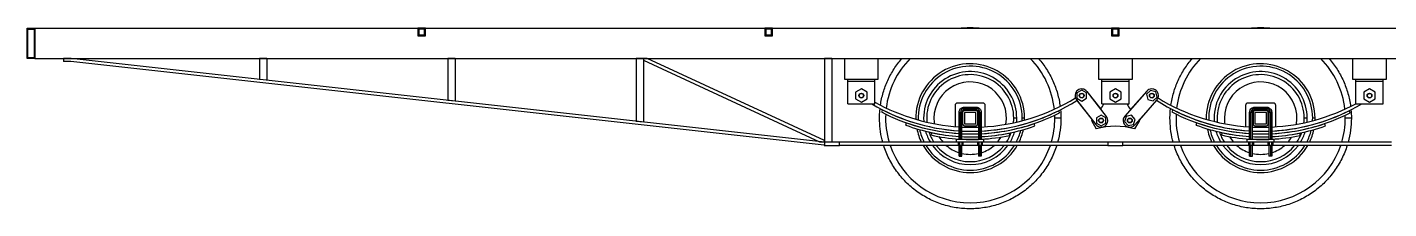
# Model space of a CAD drawing. Extents: x 2672 to 11076, y -1702 to -1101.
# Drawn here: x 2672 to 7176, y -1702 to -1101 of the extents above; entities that cross this region are included whole.
import ezdxf

# ---------------------------------------------------------------- set-up
doc = ezdxf.new("R2010")
doc.units = 0
doc.layers.add('Shape2DView001', color=7, linetype='CONTINUOUS')

msp = doc.modelspace()

# ---------------------------------------------------------------- linework, layer by layer
at = {"layer": 'Shape2DView001'}
for p, q in [((2671.87, -1104.94), (2696.87, -1104.94)), ((2671.87, -1204.94), (2671.87, -1104.94)), ((2674.37, -1202.44), (2674.37, -1107.44)), ((2674.37, -1107.44), (2694.37, -1107.44)), ((2694.37, -1107.44), (2694.37, -1202.44)), ((2696.87, -1104.94), (2696.87, -1204.94)), ((2696.87, -1104.94), (3964.34, -1104.94)), ((3989.34, -1104.94), (3964.34, -1104.94)), ((3964.34, -1104.94), (3964.34, -1129.94)), ((3967.34, -1107.94), (3967.34, -1126.94)), ((3986.34, -1107.94), (3967.34, -1107.94)), ((3986.34, -1126.94), (3986.34, -1107.94)), ((3989.34, -1104.94), (5111.87, -1104.94)), ((3989.34, -1129.94), (3989.34, -1104.94)), ((5136.87, -1104.94), (5111.87, -1104.94)), ((5111.87, -1104.94), (5111.87, -1129.94)), ((5114.87, -1107.94), (5114.87, -1126.94)), ((5133.87, -1107.94), (5114.87, -1107.94)), ((5133.87, -1126.94), (5133.87, -1107.94)), ((5136.87, -1104.94), (6259.34, -1104.94)), ((5136.87, -1129.94), (5136.87, -1104.94)), ((6284.34, -1104.94), (6259.34, -1104.94)), ((6259.34, -1104.94), (6259.34, -1129.94)), ((6262.34, -1107.94), (6262.34, -1126.94)), ((6281.34, -1107.94), (6262.34, -1107.94)), ((6281.34, -1126.94), (6281.34, -1107.94)), ((6284.34, -1104.94), (7406.87, -1104.94)), ((6284.34, -1129.94), (6284.34, -1104.94)), ((3964.34, -1129.94), (3989.34, -1129.94)), ((3967.34, -1126.94), (3986.34, -1126.94)), ((5111.87, -1129.94), (5136.87, -1129.94)), ((5114.87, -1126.94), (5133.87, -1126.94)), ((6259.34, -1129.94), (6284.34, -1129.94)), ((6262.34, -1126.94), (6281.34, -1126.94)), ((2696.87, -1204.94), (2671.87, -1204.94)), ((2694.37, -1202.44), (2674.37, -1202.44)), ((2696.87, -1204.94), (8474.94, -1204.94)), ((2816.87, -1204.94), (2791.87, -1204.94)), ((2791.87, -1204.94), (2791.87, -1214.94)), ((2816.32, -1214.94), (2791.87, -1214.94)), ((5307.74, -1492.26), (2816.32, -1214.94)), ((5308.84, -1482.32), (2816.87, -1204.94)), ((3464.88, -1204.94), (3439.88, -1204.94)), ((3439.88, -1204.94), (3439.88, -1274.28)), ((3464.88, -1204.94), (3464.88, -1277.07)), ((4087.89, -1204.94), (4062.89, -1204.94)), ((4062.89, -1204.94), (4062.89, -1343.63)), ((4087.89, -1204.94), (4087.89, -1346.41)), ((4710.89, -1204.94), (4685.89, -1204.94)), ((4685.89, -1204.94), (4685.89, -1412.97)), ((4722.78, -1204.94), (4710.89, -1204.94)), ((4710.89, -1204.94), (4710.89, -1210.45)), ((4710.89, -1204.94), (4710.89, -1415.76)), ((4710.89, -1210.45), (5293.29, -1480.59)), ((5308.9, -1476.81), (4722.78, -1204.94)), ((5308.9, -1204.94), (5308.9, -1482.32)), ((5333.9, -1204.94), (5308.9, -1204.94)), ((5333.9, -1204.94), (5333.9, -1482.32)), ((5376.42, -1204.94), (5486.15, -1204.94)), ((5376.42, -1274.94), (5376.42, -1204.94)), ((5486.15, -1204.94), (5486.15, -1274.94)), ((6216.98, -1204.94), (6326.71, -1204.94)), ((6216.98, -1274.94), (6216.98, -1204.94)), ((6326.71, -1204.94), (6326.71, -1274.94)), ((7057.54, -1204.94), (7167.27, -1204.94)), ((7057.54, -1274.94), (7057.54, -1204.94)), ((7167.27, -1204.94), (7167.27, -1274.94)), ((3464.88, -1277.07), (3439.88, -1274.28)), ((5486.15, -1274.94), (5376.42, -1274.94)), ((5386.28, -1354.94), (5386.28, -1279.94)), ((5386.28, -1279.94), (5476.28, -1279.94)), ((5431.28, -1305.71), (5412.23, -1316.71)), ((5450.34, -1316.71), (5431.28, -1305.71)), ((5476.28, -1354.94), (5476.28, -1279.94)), ((6326.71, -1274.94), (6216.98, -1274.94)), ((6226.84, -1354.94), (6226.84, -1279.94)), ((6226.84, -1279.94), (6316.84, -1279.94)), ((6271.84, -1305.71), (6252.79, -1316.71)), ((6290.9, -1316.71), (6271.84, -1305.71)), ((6316.84, -1354.94), (6316.84, -1279.94)), ((7167.27, -1274.94), (7057.54, -1274.94)), ((7067.4, -1354.94), (7067.4, -1279.94)), ((7067.4, -1279.94), (7157.4, -1279.94)), ((7112.4, -1305.71), (7093.35, -1316.71)), ((7131.45, -1316.71), (7112.4, -1305.71)), ((7157.4, -1354.94), (7157.4, -1279.94)), ((4087.89, -1346.41), (4062.89, -1343.63)), ((5412.23, -1316.71), (5412.23, -1338.71)), ((5412.23, -1338.71), (5431.28, -1349.71)), ((5431.28, -1349.71), (5450.34, -1338.71)), ((5450.34, -1338.71), (5450.34, -1316.71)), ((6142.82, -1341.24), (6207, -1423.51)), ((6144.51, -1343.4), (6194.64, -1407.67)), ((6160.17, -1309.71), (6144.58, -1318.71)), ((6144.58, -1318.71), (6144.58, -1336.71)), ((6144.58, -1336.71), (6160.17, -1345.71)), ((6175.75, -1318.71), (6160.17, -1309.71)), ((6160.17, -1345.71), (6175.75, -1336.71)), ((6175.75, -1336.71), (6175.75, -1318.71)), ((6177.51, -1314.18), (6241.69, -1396.45)), ((6177.51, -1314.18), (6223.13, -1372.66)), ((6252.79, -1316.71), (6252.79, -1338.71)), ((6252.79, -1338.71), (6271.84, -1349.71)), ((6271.84, -1349.71), (6290.9, -1338.71)), ((6290.9, -1338.71), (6290.9, -1316.71)), ((6375.69, -1313.13), (6302.87, -1395.4)), ((6375.69, -1313.13), (6321.61, -1374.23)), ((6408.64, -1342.29), (6335.82, -1424.56)), ((6407.71, -1343.33), (6349.95, -1408.59)), ((6387.61, -1310.29), (6374.8, -1322.95)), ((6374.8, -1322.95), (6379.36, -1340.36)), ((6379.36, -1340.36), (6396.72, -1345.12)), ((6404.96, -1315.05), (6387.61, -1310.29)), ((6396.72, -1345.12), (6409.52, -1332.47)), ((6409.52, -1332.47), (6404.96, -1315.05)), ((7093.35, -1316.71), (7093.35, -1338.71)), ((7093.35, -1338.71), (7112.4, -1349.71)), ((7112.4, -1349.71), (7131.45, -1338.71)), ((7131.45, -1338.71), (7131.45, -1316.71)), ((5386.28, -1354.94), (5476.28, -1354.94)), ((5500.92, -1374.47), (5497.42, -1381.66)), ((5741.4, -1360.27), (5741.4, -1430.2)), ((5833.4, -1352.27), (5749.4, -1352.27)), ((5754.9, -1473.32), (5754.9, -1382.43)), ((5759.4, -1473.32), (5759.4, -1382.43)), ((5763.9, -1473.32), (5763.9, -1382.43)), ((5766.4, -1383.08), (5766.4, -1421.78)), ((5771.4, -1365.93), (5811.4, -1365.93)), ((5771.4, -1370.43), (5811.4, -1370.43)), ((5771.4, -1374.93), (5811.4, -1374.93)), ((5810.75, -1377.43), (5772.05, -1377.43)), ((5772.4, -1383.43), (5772.4, -1421.43)), ((5810.4, -1383.43), (5772.4, -1383.43)), ((5810.4, -1421.43), (5810.4, -1383.43)), ((5816.4, -1421.78), (5816.4, -1383.08)), ((5818.9, -1382.43), (5818.9, -1473.32)), ((5823.4, -1382.43), (5823.4, -1473.32)), ((5827.9, -1382.43), (5827.9, -1473.32)), ((5841.4, -1430.86), (5841.4, -1360.27)), ((6083.59, -1377.97), (6087.09, -1385.17)), ((6224.34, -1391.98), (6208.75, -1400.98)), ((6239.93, -1400.98), (6224.34, -1391.98)), ((6226.84, -1354.94), (6316.84, -1354.94)), ((6325, -1392.89), (6307.38, -1396.53)), ((6336.97, -1406.34), (6325, -1392.89)), ((6461.8, -1374.47), (6458.3, -1381.66)), ((6702.28, -1360.27), (6702.28, -1430.2)), ((6794.28, -1352.27), (6710.28, -1352.27)), ((6715.78, -1473.32), (6715.78, -1382.43)), ((6720.28, -1473.32), (6720.28, -1382.43)), ((6724.78, -1473.32), (6724.78, -1382.43)), ((6727.28, -1383.08), (6727.28, -1421.78)), ((6732.28, -1365.93), (6772.28, -1365.93)), ((6732.28, -1370.43), (6772.28, -1370.43)), ((6732.28, -1374.93), (6772.28, -1374.93)), ((6771.63, -1377.43), (6732.93, -1377.43)), ((6733.28, -1383.43), (6733.28, -1421.43)), ((6771.28, -1383.43), (6733.28, -1383.43)), ((6771.28, -1421.43), (6771.28, -1383.43)), ((6777.28, -1421.78), (6777.28, -1383.08)), ((6779.78, -1382.43), (6779.78, -1473.32)), ((6784.28, -1382.43), (6784.28, -1473.32)), ((6788.78, -1382.43), (6788.78, -1473.32)), ((6802.28, -1430.86), (6802.28, -1360.27)), ((7044.47, -1377.97), (7047.97, -1385.17)), ((7067.4, -1354.94), (7157.4, -1354.94)), ((4710.89, -1415.76), (4685.89, -1412.97)), ((5578.24, -1425.38), (5580.74, -1417.78)), ((5772.05, -1427.43), (5810.75, -1427.43)), ((5772.4, -1421.43), (5810.4, -1421.43)), ((5945.4, -1402.27), (5935.4, -1402.27)), ((5971.4, -1402.27), (5963.42, -1402.27)), ((6005.43, -1428.03), (6002.93, -1420.43)), ((6192.34, -1409.98), (6208.34, -1437.69)), ((6208.75, -1400.98), (6208.75, -1418.98)), ((6208.75, -1418.98), (6224.34, -1427.98)), ((6224.34, -1427.98), (6239.93, -1418.98)), ((6239.93, -1418.98), (6239.93, -1400.98)), ((6307.38, -1396.53), (6301.71, -1413.62)), ((6301.71, -1413.62), (6313.68, -1427.07)), ((6313.68, -1427.07), (6331.31, -1423.43)), ((6331.31, -1423.43), (6336.97, -1406.34)), ((6351.34, -1409.98), (6335.34, -1437.69)), ((6539.12, -1425.38), (6541.62, -1417.78)), ((6732.93, -1427.43), (6771.63, -1427.43)), ((6733.28, -1421.43), (6771.28, -1421.43)), ((6906.28, -1402.27), (6896.28, -1402.27)), ((6932.28, -1402.27), (6924.3, -1402.27)), ((6966.31, -1428.03), (6963.81, -1420.43)), ((5293.29, -1480.59), (5308.9, -1482.32)), ((5308.9, -1482.32), (5308.84, -1482.32)), ((5308.9, -1482.32), (5308.9, -1476.81)), ((5358.9, -1482.32), (5308.9, -1482.32)), ((5308.9, -1482.32), (5308.9, -1492.32)), ((5358.9, -1492.32), (5358.9, -1482.32)), ((5746.4, -1482.32), (5358.9, -1482.32)), ((5663, -1450.08), (5661.5, -1457.94)), ((5746.4, -1482.32), (5746.4, -1473.32)), ((5836.4, -1473.32), (5746.4, -1473.32)), ((5836.4, -1482.32), (5746.4, -1482.32)), ((5751.57, -1482.32), (5751.57, -1492.32)), ((5755.49, -1482.32), (5755.49, -1492.32)), ((5763.32, -1482.32), (5763.32, -1492.32)), ((5767.23, -1482.32), (5767.23, -1492.32)), ((5815.57, -1482.32), (5815.57, -1492.32)), ((5819.49, -1482.32), (5819.49, -1492.32)), ((5827.32, -1482.32), (5827.32, -1492.32)), ((5831.23, -1482.32), (5831.23, -1492.32)), ((5836.4, -1482.32), (5836.4, -1473.32)), ((6246.84, -1482.32), (5836.4, -1482.32)), ((5920.12, -1451.73), (5921.62, -1459.59)), ((6296.84, -1482.32), (6246.84, -1482.32)), ((6246.84, -1482.32), (6246.84, -1492.32)), ((6296.84, -1492.32), (6296.84, -1482.32)), ((6707.28, -1482.32), (6296.84, -1482.32)), ((6623.88, -1450.08), (6622.38, -1457.94)), ((6707.28, -1482.32), (6707.28, -1473.32)), ((6797.28, -1473.32), (6707.28, -1473.32)), ((6797.28, -1482.32), (6707.28, -1482.32)), ((6712.45, -1482.32), (6712.45, -1492.32)), ((6716.37, -1482.32), (6716.37, -1492.32)), ((6724.2, -1482.32), (6724.2, -1492.32)), ((6728.11, -1482.32), (6728.11, -1492.32)), ((6776.45, -1482.32), (6776.45, -1492.32)), ((6780.37, -1482.32), (6780.37, -1492.32)), ((6788.2, -1482.32), (6788.2, -1492.32)), ((6792.11, -1482.32), (6792.11, -1492.32)), ((6797.28, -1482.32), (6797.28, -1473.32)), ((7184.84, -1482.32), (6797.28, -1482.32)), ((6881, -1451.73), (6882.5, -1459.59)), ((5308.9, -1492.32), (5308.84, -1492.32)), ((5308.9, -1492.32), (5358.9, -1492.32)), ((5751.57, -1492.32), (5358.9, -1492.32)), ((5755.49, -1492.32), (5751.57, -1492.32)), ((5754.9, -1527.65), (5754.9, -1492.32)), ((5763.32, -1492.32), (5755.49, -1492.32)), ((5759.4, -1527.65), (5759.4, -1492.32)), ((5767.23, -1492.32), (5763.32, -1492.32)), ((5763.9, -1527.65), (5763.9, -1492.32)), ((5815.57, -1492.32), (5767.23, -1492.32)), ((5819.49, -1492.32), (5815.57, -1492.32)), ((5818.9, -1492.32), (5818.9, -1527.65)), ((5827.32, -1492.32), (5819.49, -1492.32)), ((5823.4, -1492.32), (5823.4, -1527.65)), ((5831.23, -1492.32), (5827.32, -1492.32)), ((5827.9, -1492.32), (5827.9, -1527.65)), ((6246.84, -1492.32), (5831.23, -1492.32)), ((6246.84, -1492.32), (6296.84, -1492.32)), ((6712.45, -1492.32), (6296.84, -1492.32)), ((6716.37, -1492.32), (6712.45, -1492.32)), ((6715.78, -1527.65), (6715.78, -1492.32)), ((6724.2, -1492.32), (6716.37, -1492.32)), ((6720.28, -1527.65), (6720.28, -1492.32)), ((6728.11, -1492.32), (6724.2, -1492.32)), ((6724.78, -1527.65), (6724.78, -1492.32)), ((6776.45, -1492.32), (6728.11, -1492.32)), ((6780.37, -1492.32), (6776.45, -1492.32)), ((6779.78, -1492.32), (6779.78, -1527.65)), ((6788.2, -1492.32), (6780.37, -1492.32)), ((6784.28, -1492.32), (6784.28, -1527.65)), ((6792.11, -1492.32), (6788.2, -1492.32)), ((6788.78, -1492.32), (6788.78, -1527.65)), ((7184.84, -1492.32), (6792.11, -1492.32))]:
    msp.add_line(p, q, dxfattribs=at)
for centre, radius in [((5431.28, -1327.71), 8), ((5431.28, -1327.71), 7), ((6160.17, -1327.71), 8), ((6160.17, -1327.71), 7), ((6271.84, -1327.71), 8), ((6271.84, -1327.71), 7), ((6392.16, -1327.71), 8), ((6392.16, -1327.71), 7), ((7112.4, -1327.71), 8), ((7112.4, -1327.71), 7), ((6224.34, -1409.98), 8), ((6224.34, -1409.98), 7), ((6319.34, -1409.98), 8), ((6319.34, -1409.98), 7)]:
    msp.add_circle(centre, radius, dxfattribs=at)
for centre, radius, start, end in [((5791.4, -1402.27), 280, 135.191, 173.15), ((5791.4, -1402.27), 280, 6.06154, 44.8091), ((6752.28, -1402.27), 280, 135.191, 173.15), ((6752.28, -1402.27), 280, 6.06154, 44.8091), ((5791.4, -1402.27), 180, 0, -178.766), ((5791.4, -1402.27), 180, 0, -178.766), ((5791.4, -1402.27), 172.02, 0, -177.946), ((5791.4, -1402.27), 154, 0, -175.917), ((5791.4, -1402.27), 144, 0, -174.658), ((6752.28, -1402.27), 180, 0, -178.766), ((6752.28, -1402.27), 180, 0, -178.766), ((6752.28, -1402.27), 172.02, 0, -177.946), ((6752.28, -1402.27), 154, 0, -175.917), ((6752.28, -1402.27), 144, 0, -174.658), ((5791.4, -1402.27), 120, -9.71317, 180), ((6160.17, -1327.71), 22, 37.956, -142.044), ((6392.16, -1327.71), 22, -41.5126, 138.487), ((6752.28, -1402.27), 120, -9.71317, 180), ((5795.72, -773.76), 658.68, -119.01, -93.5532), ((5795.72, -773.76), 658.68, -87.1999, -58.528), ((5795.72, -799.76), 645.91, -87.1444, -57.317), ((6756.6, -799.76), 645.91, -122.694, -93.6236), ((6756.6, -773.76), 658.68, -121.472, -93.5532), ((5795.72, -799.76), 645.91, -120.736, -93.6236), ((5795.68, -807.76), 646.77, -117.461, -93.6146), ((5795.72, -799.76), 645.91, -117.156, -93.6236), ((5791.4, -1402.27), 280, 177.257, -163.387), ((5749.4, -1360.27), 8, 90, 180), ((5771.4, -1382.43), 12, 90, 180), ((5772.05, -1383.08), 5.65, 90, 180), ((5810.75, -1383.08), 5.65, 0, 90), ((5811.4, -1382.43), 12, 0, 90), ((5795.72, -799.76), 645.91, -87.1444, -63.5337), ((5795.68, -807.76), 646.77, -87.1442, -63.2206), ((5833.4, -1360.27), 8, 0, 90), ((5791.4, -1402.27), 280, 0, 1.91847), ((6022.92, -1238.84), 240.81, -33.7583, -28.823), ((6319.34, -1409.98), 22, 138.487, -41.5126), ((6520.76, -1238.84), 240.81, -151.177, -145.792), ((6756.56, -807.76), 646.77, -117.461, -93.6146), ((6756.6, -799.76), 645.91, -117.156, -93.6236), ((6752.28, -1402.27), 280, 177.257, -163.387), ((6710.28, -1360.27), 8, 90, 180), ((6732.28, -1382.43), 12, 90, 180), ((6732.93, -1383.08), 5.65, 90, 180), ((6771.63, -1383.08), 5.65, 0, 90), ((6772.28, -1382.43), 12, 0, 90), ((6756.6, -773.76), 658.68, -87.1999, -61.8459), ((6756.6, -799.76), 645.91, -87.1444, -59.2641), ((6756.6, -799.76), 645.91, -87.1444, -63.5337), ((6756.56, -807.76), 646.77, -87.1442, -63.2206), ((6794.28, -1360.27), 8, 0, 90), ((6752.28, -1402.27), 280, 0, 1.91847), ((5795.49, -837.76), 626.49, -110.29, -93.715), ((5795.68, -807.76), 646.77, -109.41, -93.6146), ((5791.4, -1402.27), 180, -168.659, -153.593), ((5791.4, -1402.27), 180, -168.659, -153.593), ((5791.4, -1402.27), 172.02, -167.256, -152.266), ((5791.4, -1402.27), 120, 180, -171.075), ((5795.72, -773.76), 658.68, -92.7691, -87.9835), ((5772.05, -1421.78), 5.65, 180, -90), ((5810.75, -1421.78), 5.65, -90, 0), ((5795.68, -807.76), 646.77, -87.1442, -71.3102), ((5795.49, -837.76), 626.49, -87.0348, -70.4212), ((5791.4, -1402.27), 144, -6.12984, 0), ((5791.4, -1402.27), 154, -4.87099, 0), ((5791.4, -1402.27), 180, -26.4066, -12.1713), ((5791.4, -1402.27), 180, -26.4066, -12.1713), ((5791.4, -1402.27), 172.02, -2.84184, 0), ((5791.4, -1402.27), 180, -2.02166, 0), ((5791.4, -1402.27), 180, -2.02166, 0), ((5791.4, -1402.27), 280, -16.6129, 0), ((6022.92, -1238.84), 240.81, -45.2893, -44.5143), ((6224.34, -1409.98), 22, -142.044, 37.956), ((6271.84, -1669.98), 240.81, 74.7107, 105.289), ((6520.76, -1238.84), 240.81, -135.178, -134.711), ((6756.37, -837.76), 626.49, -110.29, -93.715), ((6756.56, -807.76), 646.77, -109.41, -93.6146), ((6752.28, -1402.27), 180, -168.659, -153.593), ((6752.28, -1402.27), 180, -168.659, -153.593), ((6752.28, -1402.27), 172.02, -167.256, -152.266), ((6752.28, -1402.27), 120, -180, -171.075), ((6756.6, -773.76), 658.68, -92.7691, -87.9835), ((6732.93, -1421.78), 5.65, 180, -90), ((6771.63, -1421.78), 5.65, -90, 0), ((6756.56, -807.76), 646.77, -87.1442, -71.3102), ((6756.37, -837.76), 626.49, -87.0348, -70.4212), ((6752.28, -1402.27), 144, -6.12984, 0), ((6752.28, -1402.27), 154, -4.87099, 0), ((6752.28, -1402.27), 180, -26.4066, -12.1713), ((6752.28, -1402.27), 180, -26.4066, -12.1713), ((6752.28, -1402.27), 172.02, -2.84184, 0), ((6752.28, -1402.27), 180, -2.02166, 0), ((6752.28, -1402.27), 180, -2.02166, 0), ((6752.28, -1402.27), 280, -16.6129, 0), ((5791.4, -1402.27), 154, -163.672, -148.679), ((5791.4, -1402.27), 144, -161.364, -146.226), ((5795.31, -867.76), 605.16, -102.774, -93.8285), ((5795.49, -837.76), 626.49, -102.209, -93.715), ((5791.4, -1402.27), 120, -149.403, -138.156), ((5795.72, -799.76), 645.91, -92.824, -87.9435), ((5795.72, -799.76), 645.91, -92.824, -87.9435), ((5795.68, -807.76), 646.77, -92.8161, -87.9422), ((5795.68, -807.76), 646.77, -92.8161, -87.9422), ((5795.49, -837.76), 626.49, -92.8905, -87.8587), ((5795.49, -837.76), 626.49, -92.8905, -87.8587), ((5795.31, -867.76), 605.16, -92.9749, -87.7656), ((5795.49, -837.76), 626.49, -87.0348, -78.5261), ((5795.31, -867.76), 605.16, -86.9126, -77.9527), ((5791.4, -1402.27), 120, -41.8443, -31.4348), ((5791.4, -1402.27), 144, -33.7744, -19.4671), ((5791.4, -1402.27), 154, -31.3205, -17.1588), ((5791.4, -1402.27), 172.02, -27.7339, -13.5743), ((6752.28, -1402.27), 154, -163.672, -148.679), ((6752.28, -1402.27), 144, -161.364, -146.226), ((6756.19, -867.76), 605.16, -102.774, -93.8285), ((6756.37, -837.76), 626.49, -102.209, -93.715), ((6752.28, -1402.27), 120, -149.403, -138.156), ((6756.6, -799.76), 645.91, -92.824, -87.9435), ((6756.6, -799.76), 645.91, -92.824, -87.9435), ((6756.56, -807.76), 646.77, -92.8161, -87.9422), ((6756.56, -807.76), 646.77, -92.8161, -87.9422), ((6756.37, -837.76), 626.49, -92.8905, -87.8587), ((6756.37, -837.76), 626.49, -92.8905, -87.8587), ((6756.19, -867.76), 605.16, -92.9749, -87.7656), ((6756.37, -837.76), 626.49, -87.0348, -78.5261), ((6756.19, -867.76), 605.16, -86.9126, -77.9527), ((6752.28, -1402.27), 120, -41.8443, -31.4348), ((6752.28, -1402.27), 144, -33.7744, -19.4671), ((6752.28, -1402.27), 154, -31.3205, -17.1588), ((6752.28, -1402.27), 172.02, -27.7339, -13.5743), ((5308.84, -1482.32), 10, -96.3515, -90), ((5791.4, -1402.27), 280, -161.239, -18.7608), ((5791.4, -1402.27), 180, -149.981, -30.0195), ((5791.4, -1402.27), 180, -149.981, -30.0195), ((5791.4, -1402.27), 172.02, -148.433, -31.5672), ((5791.4, -1402.27), 154, -144.214, -35.786), ((5791.4, -1402.27), 144, -141.291, -38.7092), ((5791.4, -1402.27), 120, -131.371, -107.708), ((5791.4, -1402.27), 120, -103.248, -76.752), ((5791.4, -1402.27), 120, -72.292, -48.6287), ((6752.28, -1402.27), 280, -161.239, -18.7608), ((6752.28, -1402.27), 180, -149.981, -30.0195), ((6752.28, -1402.27), 180, -149.981, -30.0195), ((6752.28, -1402.27), 172.02, -148.433, -31.5672), ((6752.28, -1402.27), 154, -144.214, -35.786), ((6752.28, -1402.27), 144, -141.291, -38.7092), ((6752.28, -1402.27), 120, -131.371, -107.708), ((6752.28, -1402.27), 120, -103.248, -76.752), ((6752.28, -1402.27), 120, -72.292, -48.6287)]:
    msp.add_arc(centre, radius, start, end, dxfattribs=at)
for points, degree in [([(5751.42, -1104.94), (5777.92, -1101.37), (5804.88, -1101.37), (5831.39, -1104.94)], 3), ([(6712.3, -1104.94), (6738.8, -1101.37), (6765.76, -1101.37), (6792.27, -1104.94)], 3), ([(5771.4, -1370.43), (5771.4, -1369.93), (5771.4, -1369.43), (5771.4, -1368.95), (5771.4, -1368.48), (5771.4, -1368.04), (5771.4, -1367.63), (5771.4, -1367.25), (5771.4, -1366.91), (5771.4, -1366.62), (5771.4, -1366.38), (5771.4, -1366.18), (5771.4, -1366.04), (5771.4, -1365.96), (5771.4, -1365.93)], 1), ([(5823.4, -1382.43), (5823.91, -1382.43), (5824.4, -1382.43), (5824.89, -1382.43), (5825.36, -1382.43), (5825.8, -1382.43), (5826.21, -1382.43), (5826.58, -1382.43), (5826.92, -1382.43), (5827.21, -1382.43), (5827.46, -1382.43), (5827.65, -1382.43), (5827.79, -1382.43), (5827.87, -1382.43), (5827.9, -1382.43)], 1), ([(6090.15, -1374.66), (6091.01, -1383.92), (6091.42, -1393.14), (6091.41, -1402.27)], 3), ([(6732.28, -1370.43), (6732.28, -1369.93), (6732.28, -1369.43), (6732.28, -1368.95), (6732.28, -1368.48), (6732.28, -1368.04), (6732.28, -1367.63), (6732.28, -1367.25), (6732.28, -1366.91), (6732.28, -1366.62), (6732.28, -1366.38), (6732.28, -1366.18), (6732.28, -1366.04), (6732.28, -1365.96), (6732.28, -1365.93)], 1), ([(6784.28, -1382.43), (6784.79, -1382.43), (6785.28, -1382.43), (6785.77, -1382.43), (6786.23, -1382.43), (6786.68, -1382.43), (6787.09, -1382.43), (6787.46, -1382.43), (6787.8, -1382.43), (6788.09, -1382.43), (6788.34, -1382.43), (6788.53, -1382.43), (6788.67, -1382.43), (6788.75, -1382.43), (6788.78, -1382.43)], 1), ([(7051.03, -1374.66), (7051.89, -1383.92), (7052.3, -1393.14), (7052.29, -1402.27)], 3)]:
    msp.add_open_spline(points, degree=degree, dxfattribs=at)
for points, degree, knots in [([(5494.45, -1359.51), (5496.48, -1345.43), (5499.54, -1331.39), (5503.59, -1317.61), (5507.65, -1303.83), (5512.71, -1290.3), (5518.71, -1277.2), (5524.72, -1264.1), (5531.67, -1251.44), (5539.48, -1239.35), (5547.3, -1227.26), (5555.98, -1215.75), (5565.42, -1204.94)], 3, [0.527891, 0.527891, 0.527891, 0.527891, 0.550353, 0.550353, 0.550353, 0.572815, 0.572815, 0.572815, 0.595277, 0.595277, 0.595277, 0.617739, 0.617739, 0.617739, 0.617739]), ([(6017.39, -1204.94), (6027.07, -1216.03), (6035.95, -1227.85), (6043.92, -1240.28), (6051.88, -1252.7), (6058.94, -1265.72), (6064.99, -1279.19), (6071.05, -1292.65), (6076.11, -1306.55), (6080.1, -1320.69), (6084.1, -1334.83), (6087.05, -1349.21), (6088.92, -1363.59)], 3, [0.887176, 0.887176, 0.887176, 0.887176, 0.910196, 0.910196, 0.910196, 0.933217, 0.933217, 0.933217, 0.956238, 0.956238, 0.956238, 0.979258, 0.979258, 0.979258, 0.979258]), ([(6455.33, -1359.51), (6457.36, -1345.43), (6460.42, -1331.39), (6464.47, -1317.61), (6468.53, -1303.83), (6473.59, -1290.3), (6479.59, -1277.2), (6485.6, -1264.1), (6492.55, -1251.44), (6500.36, -1239.35), (6508.18, -1227.26), (6516.86, -1215.75), (6526.3, -1204.94)], 3, [0.527891, 0.527891, 0.527891, 0.527891, 0.550353, 0.550353, 0.550353, 0.572815, 0.572815, 0.572815, 0.595277, 0.595277, 0.595277, 0.617739, 0.617739, 0.617739, 0.617739]), ([(6978.27, -1204.94), (6987.95, -1216.03), (6996.83, -1227.85), (7004.8, -1240.28), (7012.76, -1252.7), (7019.82, -1265.72), (7025.87, -1279.19), (7031.93, -1292.65), (7036.99, -1306.55), (7040.98, -1320.69), (7044.98, -1334.83), (7047.93, -1349.21), (7049.8, -1363.59)], 3, [0.887176, 0.887176, 0.887176, 0.887176, 0.910196, 0.910196, 0.910196, 0.933217, 0.933217, 0.933217, 0.956238, 0.956238, 0.956238, 0.979258, 0.979258, 0.979258, 0.979258]), ([(5386.28, -1279.94), (5386.28, -1279.38), (5386.28, -1278.83), (5386.28, -1278.29), (5386.28, -1277.77), (5386.28, -1277.28), (5386.28, -1276.82), (5386.28, -1276.4), (5386.28, -1276.03), (5386.28, -1275.7), (5386.28, -1275.43), (5386.28, -1275.22), (5386.28, -1275.06), (5386.28, -1274.97), (5386.28, -1274.94)], 1, [0, 0, 0.1122, 0.224399, 0.336599, 0.448799, 0.560999, 0.673198, 0.785398, 0.897598, 1.0098, 1.122, 1.2342, 1.3464, 1.4586, 1.5708, 1.5708]), ([(5476.28, -1279.94), (5476.28, -1279.38), (5476.28, -1278.83), (5476.28, -1278.29), (5476.28, -1277.77), (5476.28, -1277.28), (5476.28, -1276.82), (5476.28, -1276.4), (5476.28, -1276.03), (5476.28, -1275.7), (5476.28, -1275.43), (5476.28, -1275.22), (5476.28, -1275.06), (5476.28, -1274.97), (5476.28, -1274.94)], 1, [0, 0, 0.1122, 0.224399, 0.336599, 0.448799, 0.560999, 0.673198, 0.785398, 0.897598, 1.0098, 1.122, 1.2342, 1.3464, 1.4586, 1.5708, 1.5708]), ([(6226.84, -1279.94), (6226.84, -1279.38), (6226.84, -1278.83), (6226.84, -1278.29), (6226.84, -1277.77), (6226.84, -1277.28), (6226.84, -1276.82), (6226.84, -1276.4), (6226.84, -1276.03), (6226.84, -1275.7), (6226.84, -1275.43), (6226.84, -1275.22), (6226.84, -1275.06), (6226.84, -1274.97), (6226.84, -1274.94)], 1, [0, 0, 0.1122, 0.224399, 0.336599, 0.448799, 0.560999, 0.673198, 0.785398, 0.897598, 1.0098, 1.122, 1.2342, 1.3464, 1.4586, 1.5708, 1.5708]), ([(6316.84, -1279.94), (6316.84, -1279.38), (6316.84, -1278.83), (6316.84, -1278.29), (6316.84, -1277.77), (6316.84, -1277.28), (6316.84, -1276.82), (6316.84, -1276.4), (6316.84, -1276.03), (6316.84, -1275.7), (6316.84, -1275.43), (6316.84, -1275.22), (6316.84, -1275.06), (6316.84, -1274.97), (6316.84, -1274.94)], 1, [0, 0, 0.1122, 0.224399, 0.336599, 0.448799, 0.560999, 0.673198, 0.785398, 0.897598, 1.0098, 1.122, 1.2342, 1.3464, 1.4586, 1.5708, 1.5708]), ([(7067.4, -1279.94), (7067.4, -1279.38), (7067.4, -1278.83), (7067.4, -1278.29), (7067.4, -1277.77), (7067.4, -1277.28), (7067.4, -1276.82), (7067.4, -1276.4), (7067.4, -1276.03), (7067.4, -1275.7), (7067.4, -1275.43), (7067.4, -1275.22), (7067.4, -1275.06), (7067.4, -1274.97), (7067.4, -1274.94)], 1, [0, 0, 0.1122, 0.224399, 0.336599, 0.448799, 0.560999, 0.673198, 0.785398, 0.897598, 1.0098, 1.122, 1.2342, 1.3464, 1.4586, 1.5708, 1.5708]), ([(7157.4, -1279.94), (7157.4, -1279.38), (7157.4, -1278.83), (7157.4, -1278.29), (7157.4, -1277.77), (7157.4, -1277.28), (7157.4, -1276.82), (7157.4, -1276.4), (7157.4, -1276.03), (7157.4, -1275.7), (7157.4, -1275.43), (7157.4, -1275.22), (7157.4, -1275.06), (7157.4, -1274.97), (7157.4, -1274.94)], 1, [0, 0, 0.1122, 0.224399, 0.336599, 0.448799, 0.560999, 0.673198, 0.785398, 0.897598, 1.0098, 1.122, 1.2342, 1.3464, 1.4586, 1.5708, 1.5708]), ([(5502.27, -1482.32), (5499.04, -1470.67), (5496.53, -1458.86), (5494.74, -1447.04), (5492.95, -1435.22), (5491.89, -1423.38), (5491.54, -1411.69), (5491.1, -1398.1), (5491.59, -1384.24), (5493.08, -1370.38)], 3, [0.461247, 0.461247, 0.461247, 0.461247, 0.480624, 0.480624, 0.480624, 0.5, 0.5, 0.5, 0.522113, 0.522113, 0.522113, 0.522113]), ([(5754.9, -1382.43), (5754.9, -1381.18), (5755.05, -1379.93), (5755.33, -1378.71), (5755.89, -1376.26), (5757.02, -1373.96), (5758.61, -1372.01), (5759.4, -1371.04), (5760.3, -1370.16), (5761.29, -1369.39), (5762.72, -1368.28), (5764.34, -1367.41), (5766.06, -1366.82), (5767.77, -1366.23), (5769.59, -1365.93), (5771.4, -1365.93)], 3, [0, 0, 0, 0, 0.145008, 0.145008, 0.145008, 0.435023, 0.435023, 0.435023, 0.580031, 0.580031, 0.580031, 0.790015, 0.790015, 0.790015, 1, 1, 1, 1]), ([(5754.9, -1382.43), (5754.9, -1381.18), (5755.05, -1379.93), (5755.33, -1378.71), (5755.89, -1376.26), (5757.02, -1373.96), (5758.61, -1372.01), (5759.4, -1371.04), (5760.3, -1370.16), (5761.29, -1369.39), (5762.72, -1368.28), (5764.34, -1367.41), (5766.06, -1366.82), (5767.77, -1366.23), (5769.59, -1365.93), (5771.4, -1365.93)], 3, [0, 0, 0, 0, 0.145008, 0.145008, 0.145008, 0.435023, 0.435023, 0.435023, 0.580031, 0.580031, 0.580031, 0.790015, 0.790015, 0.790015, 1, 1, 1, 1]), ([(5754.9, -1382.43), (5754.92, -1382.43), (5754.93, -1382.43), (5754.97, -1382.43), (5755.02, -1382.43), (5755.09, -1382.43), (5755.16, -1382.43), (5755.25, -1382.43), (5755.35, -1382.43), (5755.47, -1382.43), (5755.59, -1382.43), (5755.74, -1382.43), (5755.88, -1382.43), (5756.05, -1382.43), (5756.22, -1382.43), (5756.41, -1382.43), (5756.6, -1382.43), (5756.8, -1382.43), (5757.01, -1382.43), (5757.23, -1382.43), (5757.45, -1382.43), (5757.68, -1382.43), (5757.92, -1382.43), (5758.16, -1382.43), (5758.4, -1382.43), (5758.9, -1382.43), (5759.4, -1382.43)], 2, [4.71239, 4.71239, 4.71239, 4.82459, 4.82459, 4.93679, 4.93679, 5.04899, 5.04899, 5.16119, 5.16119, 5.27339, 5.27339, 5.38559, 5.38559, 5.49779, 5.49779, 5.60999, 5.60999, 5.72219, 5.72219, 5.83439, 5.83439, 5.94659, 5.94659, 6.05879, 6.05879, 6.28319, 6.28319, 6.28319]), ([(5759.4, -1382.43), (5759.91, -1382.43), (5760.4, -1382.43), (5760.89, -1382.43), (5761.36, -1382.43), (5761.8, -1382.43), (5762.21, -1382.43), (5762.58, -1382.43), (5762.92, -1382.43), (5763.21, -1382.43), (5763.46, -1382.43), (5763.65, -1382.43), (5763.79, -1382.43), (5763.87, -1382.43), (5763.9, -1382.43)], 1, [0, 0, 0.1122, 0.224399, 0.336599, 0.448799, 0.560999, 0.673198, 0.785398, 0.897598, 1.0098, 1.122, 1.2342, 1.3464, 1.4586, 1.5708, 1.5708]), ([(5763.9, -1382.43), (5763.9, -1381.51), (5764.07, -1380.59), (5764.41, -1379.73), (5764.9, -1378.46), (5765.73, -1377.33), (5766.81, -1376.51), (5768.11, -1375.49), (5769.75, -1374.93), (5771.4, -1374.93)], 3, [0, 0, 0, 0, 0.235013, 0.235013, 0.235013, 0.58003, 0.58003, 0.58003, 1, 1, 1, 1]), ([(5763.9, -1382.43), (5763.9, -1381.51), (5764.07, -1380.59), (5764.41, -1379.73), (5764.9, -1378.46), (5765.73, -1377.33), (5766.81, -1376.51), (5768.11, -1375.49), (5769.75, -1374.93), (5771.4, -1374.93)], 3, [0, 0, 0, 0, 0.235013, 0.235013, 0.235013, 0.58003, 0.58003, 0.58003, 1, 1, 1, 1]), ([(5771.4, -1374.93), (5771.4, -1374.92), (5771.4, -1374.9), (5771.4, -1374.86), (5771.4, -1374.82), (5771.4, -1374.75), (5771.4, -1374.68), (5771.4, -1374.58), (5771.4, -1374.49), (5771.4, -1374.36), (5771.4, -1374.24), (5771.4, -1374.1), (5771.4, -1373.95), (5771.4, -1373.78), (5771.4, -1373.61), (5771.4, -1373.43), (5771.4, -1373.24), (5771.4, -1373.03), (5771.4, -1372.83), (5771.4, -1372.61), (5771.4, -1372.38), (5771.4, -1372.15), (5771.4, -1371.92), (5771.4, -1371.68), (5771.4, -1371.43), (5771.4, -1370.94), (5771.4, -1370.43)], 2, [9.42478, 9.42478, 9.42478, 9.53698, 9.53698, 9.64918, 9.64918, 9.76138, 9.76138, 9.87358, 9.87358, 9.98578, 9.98578, 10.098, 10.098, 10.2102, 10.2102, 10.3224, 10.3224, 10.4346, 10.4346, 10.5468, 10.5468, 10.659, 10.659, 10.7712, 10.7712, 10.9956, 10.9956, 10.9956]), ([(5811.4, -1365.93), (5811.4, -1365.95), (5811.4, -1365.96), (5811.4, -1366), (5811.4, -1366.04), (5811.4, -1366.11), (5811.4, -1366.18), (5811.4, -1366.28), (5811.4, -1366.38), (5811.4, -1366.5), (5811.4, -1366.62), (5811.4, -1366.77), (5811.4, -1366.91), (5811.4, -1367.08), (5811.4, -1367.25), (5811.4, -1367.44), (5811.4, -1367.63), (5811.4, -1367.83), (5811.4, -1368.04), (5811.4, -1368.26), (5811.4, -1368.48), (5811.4, -1368.71), (5811.4, -1368.95), (5811.4, -1369.19), (5811.4, -1369.43), (5811.4, -1369.93), (5811.4, -1370.43)], 2, [4.71239, 4.71239, 4.71239, 4.82459, 4.82459, 4.93679, 4.93679, 5.04899, 5.04899, 5.16119, 5.16119, 5.27339, 5.27339, 5.38559, 5.38559, 5.49779, 5.49779, 5.60999, 5.60999, 5.72219, 5.72219, 5.83439, 5.83439, 5.94659, 5.94659, 6.05879, 6.05879, 6.28319, 6.28319, 6.28319]), ([(5811.4, -1365.93), (5813.52, -1365.93), (5815.64, -1366.34), (5817.6, -1367.14), (5819.92, -1368.08), (5822.02, -1369.56), (5823.69, -1371.42), (5825.03, -1372.92), (5826.1, -1374.66), (5826.81, -1376.54), (5827.53, -1378.41), (5827.9, -1380.42), (5827.9, -1382.43)], 3, [0, 0, 0, 0, 0.245022, 0.245022, 0.245022, 0.535047, 0.535047, 0.535047, 0.767524, 0.767524, 0.767524, 1, 1, 1, 1]), ([(5811.4, -1365.93), (5813.52, -1365.93), (5815.64, -1366.34), (5817.6, -1367.14), (5819.92, -1368.08), (5822.02, -1369.56), (5823.69, -1371.42), (5825.03, -1372.92), (5826.1, -1374.66), (5826.81, -1376.54), (5827.53, -1378.41), (5827.9, -1380.42), (5827.9, -1382.43)], 3, [0, 0, 0, 0, 0.245022, 0.245022, 0.245022, 0.535047, 0.535047, 0.535047, 0.767524, 0.767524, 0.767524, 1, 1, 1, 1]), ([(5811.4, -1370.43), (5811.4, -1370.94), (5811.4, -1371.43), (5811.4, -1371.92), (5811.4, -1372.38), (5811.4, -1372.83), (5811.4, -1373.24), (5811.4, -1373.61), (5811.4, -1373.95), (5811.4, -1374.24), (5811.4, -1374.49), (5811.4, -1374.68), (5811.4, -1374.82), (5811.4, -1374.9), (5811.4, -1374.93)], 1, [0, 0, 0.1122, 0.224399, 0.336599, 0.448799, 0.560999, 0.673198, 0.785398, 0.897598, 1.0098, 1.122, 1.2342, 1.3464, 1.4586, 1.5708, 1.5708]), ([(5811.4, -1374.93), (5812.44, -1374.93), (5813.48, -1375.15), (5814.44, -1375.57), (5815.42, -1376.01), (5816.31, -1376.66), (5817.03, -1377.47), (5818.23, -1378.82), (5818.91, -1380.62), (5818.9, -1382.43)], 3, [0, 0, 0, 0, 0.265022, 0.265022, 0.265022, 0.540045, 0.540045, 0.540045, 1, 1, 1, 1]), ([(5818.9, -1382.43), (5818.92, -1382.43), (5818.93, -1382.43), (5818.97, -1382.43), (5819.02, -1382.43), (5819.09, -1382.43), (5819.16, -1382.43), (5819.25, -1382.43), (5819.35, -1382.43), (5819.47, -1382.43), (5819.59, -1382.43), (5819.74, -1382.43), (5819.88, -1382.43), (5820.05, -1382.43), (5820.22, -1382.43), (5820.41, -1382.43), (5820.6, -1382.43), (5820.8, -1382.43), (5821.01, -1382.43), (5821.23, -1382.43), (5821.45, -1382.43), (5821.68, -1382.43), (5821.92, -1382.43), (5822.16, -1382.43), (5822.4, -1382.43), (5822.9, -1382.43), (5823.4, -1382.43)], 2, [9.42478, 9.42478, 9.42478, 9.53698, 9.53698, 9.64918, 9.64918, 9.76138, 9.76138, 9.87358, 9.87358, 9.98578, 9.98578, 10.098, 10.098, 10.2102, 10.2102, 10.3224, 10.3224, 10.4346, 10.4346, 10.5468, 10.5468, 10.659, 10.659, 10.7712, 10.7712, 10.9956, 10.9956, 10.9956]), ([(6463.15, -1482.32), (6459.92, -1470.67), (6457.41, -1458.86), (6455.62, -1447.04), (6453.83, -1435.22), (6452.77, -1423.38), (6452.42, -1411.69), (6451.98, -1398.1), (6452.47, -1384.24), (6453.96, -1370.38)], 3, [0.461247, 0.461247, 0.461247, 0.461247, 0.480624, 0.480624, 0.480624, 0.5, 0.5, 0.5, 0.522113, 0.522113, 0.522113, 0.522113]), ([(6715.78, -1382.43), (6715.78, -1381.18), (6715.93, -1379.93), (6716.21, -1378.71), (6716.77, -1376.26), (6717.9, -1373.96), (6719.49, -1372.01), (6720.28, -1371.04), (6721.18, -1370.16), (6722.17, -1369.39), (6723.6, -1368.28), (6725.22, -1367.41), (6726.94, -1366.82), (6728.65, -1366.23), (6730.47, -1365.93), (6732.28, -1365.93)], 3, [0, 0, 0, 0, 0.145008, 0.145008, 0.145008, 0.435023, 0.435023, 0.435023, 0.580031, 0.580031, 0.580031, 0.790015, 0.790015, 0.790015, 1, 1, 1, 1]), ([(6715.78, -1382.43), (6715.78, -1381.18), (6715.93, -1379.93), (6716.21, -1378.71), (6716.77, -1376.26), (6717.9, -1373.96), (6719.49, -1372.01), (6720.28, -1371.04), (6721.18, -1370.16), (6722.17, -1369.39), (6723.6, -1368.28), (6725.22, -1367.41), (6726.94, -1366.82), (6728.65, -1366.23), (6730.47, -1365.93), (6732.28, -1365.93)], 3, [0, 0, 0, 0, 0.145008, 0.145008, 0.145008, 0.435023, 0.435023, 0.435023, 0.580031, 0.580031, 0.580031, 0.790015, 0.790015, 0.790015, 1, 1, 1, 1]), ([(6715.78, -1382.43), (6715.8, -1382.43), (6715.81, -1382.43), (6715.85, -1382.43), (6715.9, -1382.43), (6715.97, -1382.43), (6716.03, -1382.43), (6716.13, -1382.43), (6716.23, -1382.43), (6716.35, -1382.43), (6716.47, -1382.43), (6716.62, -1382.43), (6716.76, -1382.43), (6716.93, -1382.43), (6717.1, -1382.43), (6717.29, -1382.43), (6717.48, -1382.43), (6717.68, -1382.43), (6717.89, -1382.43), (6718.11, -1382.43), (6718.33, -1382.43), (6718.56, -1382.43), (6718.8, -1382.43), (6719.04, -1382.43), (6719.28, -1382.43), (6719.78, -1382.43), (6720.28, -1382.43)], 2, [4.71239, 4.71239, 4.71239, 4.82459, 4.82459, 4.93679, 4.93679, 5.04899, 5.04899, 5.16119, 5.16119, 5.27339, 5.27339, 5.38559, 5.38559, 5.49779, 5.49779, 5.60999, 5.60999, 5.72219, 5.72219, 5.83439, 5.83439, 5.94659, 5.94659, 6.05879, 6.05879, 6.28319, 6.28319, 6.28319]), ([(6720.28, -1382.43), (6720.79, -1382.43), (6721.28, -1382.43), (6721.77, -1382.43), (6722.23, -1382.43), (6722.68, -1382.43), (6723.09, -1382.43), (6723.46, -1382.43), (6723.8, -1382.43), (6724.09, -1382.43), (6724.34, -1382.43), (6724.53, -1382.43), (6724.67, -1382.43), (6724.75, -1382.43), (6724.78, -1382.43)], 1, [0, 0, 0.1122, 0.224399, 0.336599, 0.448799, 0.560999, 0.673198, 0.785398, 0.897598, 1.0098, 1.122, 1.2342, 1.3464, 1.4586, 1.5708, 1.5708]), ([(6724.78, -1382.43), (6724.78, -1381.51), (6724.95, -1380.59), (6725.29, -1379.73), (6725.77, -1378.46), (6726.61, -1377.33), (6727.69, -1376.51), (6728.99, -1375.49), (6730.63, -1374.93), (6732.28, -1374.93)], 3, [0, 0, 0, 0, 0.235013, 0.235013, 0.235013, 0.58003, 0.58003, 0.58003, 1, 1, 1, 1]), ([(6724.78, -1382.43), (6724.78, -1381.51), (6724.95, -1380.59), (6725.29, -1379.73), (6725.77, -1378.46), (6726.61, -1377.33), (6727.69, -1376.51), (6728.99, -1375.49), (6730.63, -1374.93), (6732.28, -1374.93)], 3, [0, 0, 0, 0, 0.235013, 0.235013, 0.235013, 0.58003, 0.58003, 0.58003, 1, 1, 1, 1]), ([(6732.28, -1374.93), (6732.28, -1374.92), (6732.28, -1374.9), (6732.28, -1374.86), (6732.28, -1374.82), (6732.28, -1374.75), (6732.28, -1374.68), (6732.28, -1374.58), (6732.28, -1374.49), (6732.28, -1374.36), (6732.28, -1374.24), (6732.28, -1374.1), (6732.28, -1373.95), (6732.28, -1373.78), (6732.28, -1373.61), (6732.28, -1373.43), (6732.28, -1373.24), (6732.28, -1373.03), (6732.28, -1372.83), (6732.28, -1372.61), (6732.28, -1372.38), (6732.28, -1372.15), (6732.28, -1371.92), (6732.28, -1371.68), (6732.28, -1371.43), (6732.28, -1370.94), (6732.28, -1370.43)], 2, [9.42478, 9.42478, 9.42478, 9.53698, 9.53698, 9.64918, 9.64918, 9.76138, 9.76138, 9.87358, 9.87358, 9.98578, 9.98578, 10.098, 10.098, 10.2102, 10.2102, 10.3224, 10.3224, 10.4346, 10.4346, 10.5468, 10.5468, 10.659, 10.659, 10.7712, 10.7712, 10.9956, 10.9956, 10.9956]), ([(6772.28, -1365.93), (6772.28, -1365.95), (6772.28, -1365.96), (6772.28, -1366), (6772.28, -1366.04), (6772.28, -1366.11), (6772.28, -1366.18), (6772.28, -1366.28), (6772.28, -1366.38), (6772.28, -1366.5), (6772.28, -1366.62), (6772.28, -1366.77), (6772.28, -1366.91), (6772.28, -1367.08), (6772.28, -1367.25), (6772.28, -1367.44), (6772.28, -1367.63), (6772.28, -1367.83), (6772.28, -1368.04), (6772.28, -1368.26), (6772.28, -1368.48), (6772.28, -1368.71), (6772.28, -1368.95), (6772.28, -1369.19), (6772.28, -1369.43), (6772.28, -1369.93), (6772.28, -1370.43)], 2, [4.71239, 4.71239, 4.71239, 4.82459, 4.82459, 4.93679, 4.93679, 5.04899, 5.04899, 5.16119, 5.16119, 5.27339, 5.27339, 5.38559, 5.38559, 5.49779, 5.49779, 5.60999, 5.60999, 5.72219, 5.72219, 5.83439, 5.83439, 5.94659, 5.94659, 6.05879, 6.05879, 6.28319, 6.28319, 6.28319]), ([(6772.28, -1365.93), (6774.4, -1365.93), (6776.52, -1366.34), (6778.48, -1367.14), (6780.8, -1368.08), (6782.9, -1369.56), (6784.57, -1371.42), (6785.91, -1372.92), (6786.98, -1374.66), (6787.69, -1376.54), (6788.41, -1378.41), (6788.78, -1380.42), (6788.78, -1382.43)], 3, [0, 0, 0, 0, 0.245022, 0.245022, 0.245022, 0.535047, 0.535047, 0.535047, 0.767524, 0.767524, 0.767524, 1, 1, 1, 1]), ([(6772.28, -1365.93), (6774.4, -1365.93), (6776.52, -1366.34), (6778.48, -1367.14), (6780.8, -1368.08), (6782.9, -1369.56), (6784.57, -1371.42), (6785.91, -1372.92), (6786.98, -1374.66), (6787.69, -1376.54), (6788.41, -1378.41), (6788.78, -1380.42), (6788.78, -1382.43)], 3, [0, 0, 0, 0, 0.245022, 0.245022, 0.245022, 0.535047, 0.535047, 0.535047, 0.767524, 0.767524, 0.767524, 1, 1, 1, 1]), ([(6772.28, -1370.43), (6772.28, -1370.94), (6772.28, -1371.43), (6772.28, -1371.92), (6772.28, -1372.38), (6772.28, -1372.83), (6772.28, -1373.24), (6772.28, -1373.61), (6772.28, -1373.95), (6772.28, -1374.24), (6772.28, -1374.49), (6772.28, -1374.68), (6772.28, -1374.82), (6772.28, -1374.9), (6772.28, -1374.93)], 1, [0, 0, 0.1122, 0.224399, 0.336599, 0.448799, 0.560999, 0.673198, 0.785398, 0.897598, 1.0098, 1.122, 1.2342, 1.3464, 1.4586, 1.5708, 1.5708]), ([(6772.28, -1374.93), (6773.32, -1374.93), (6774.36, -1375.15), (6775.31, -1375.57), (6776.3, -1376.01), (6777.19, -1376.66), (6777.91, -1377.47), (6779.11, -1378.82), (6779.79, -1380.62), (6779.78, -1382.43)], 3, [0, 0, 0, 0, 0.265022, 0.265022, 0.265022, 0.540045, 0.540045, 0.540045, 1, 1, 1, 1]), ([(6779.78, -1382.43), (6779.8, -1382.43), (6779.81, -1382.43), (6779.85, -1382.43), (6779.9, -1382.43), (6779.97, -1382.43), (6780.03, -1382.43), (6780.13, -1382.43), (6780.23, -1382.43), (6780.35, -1382.43), (6780.47, -1382.43), (6780.62, -1382.43), (6780.76, -1382.43), (6780.93, -1382.43), (6781.1, -1382.43), (6781.29, -1382.43), (6781.48, -1382.43), (6781.68, -1382.43), (6781.89, -1382.43), (6782.11, -1382.43), (6782.33, -1382.43), (6782.56, -1382.43), (6782.8, -1382.43), (6783.04, -1382.43), (6783.28, -1382.43), (6783.78, -1382.43), (6784.28, -1382.43)], 2, [9.42478, 9.42478, 9.42478, 9.53698, 9.53698, 9.64918, 9.64918, 9.76138, 9.76138, 9.87358, 9.87358, 9.98578, 9.98578, 10.098, 10.098, 10.2102, 10.2102, 10.3224, 10.3224, 10.4346, 10.4346, 10.5468, 10.5468, 10.659, 10.659, 10.7712, 10.7712, 10.9956, 10.9956, 10.9956]), ([(6091.41, -1402.27), (6091.31, -1402.27), (6091, -1402.27), (6090.48, -1402.27), (6089.76, -1402.27), (6088.83, -1402.27), (6087.69, -1402.27), (6086.36, -1402.27), (6084.81, -1402.27), (6083.07, -1402.27), (6081.13, -1402.27), (6078.99, -1402.27), (6076.65, -1402.27), (6074.12, -1402.27), (6071.4, -1402.27)], 1, [1.5708, 1.5708, 1.60045, 1.63011, 1.65976, 1.68942, 1.71908, 1.74873, 1.77839, 1.80805, 1.8377, 1.86736, 1.89701, 1.92667, 1.95633, 1.98598, 1.98598]), ([(6091.41, -1402.27), (6091.43, -1415.48), (6090.55, -1428.91), (6088.74, -1442.32), (6086.93, -1455.73), (6084.19, -1469.13), (6080.53, -1482.32)], 3, [0, 0, 0, 0, 0.0218906, 0.0218906, 0.0218906, 0.0437812, 0.0437812, 0.0437812, 0.0437812]), ([(7052.29, -1402.27), (7052.19, -1402.27), (7051.88, -1402.27), (7051.36, -1402.27), (7050.64, -1402.27), (7049.71, -1402.27), (7048.57, -1402.27), (7047.24, -1402.27), (7045.69, -1402.27), (7043.95, -1402.27), (7042.01, -1402.27), (7039.87, -1402.27), (7037.53, -1402.27), (7035, -1402.27), (7032.28, -1402.27)], 1, [1.5708, 1.5708, 1.60045, 1.63011, 1.65976, 1.68942, 1.71908, 1.74873, 1.77839, 1.80805, 1.8377, 1.86736, 1.89701, 1.92667, 1.95633, 1.98598, 1.98598]), ([(7052.29, -1402.27), (7052.31, -1415.48), (7051.43, -1428.91), (7049.62, -1442.32), (7047.81, -1455.73), (7045.07, -1469.13), (7041.41, -1482.32)], 3, [0, 0, 0, 0, 0.0218906, 0.0218906, 0.0218906, 0.0437812, 0.0437812, 0.0437812, 0.0437812]), ([(6077.57, -1492.32), (6072.79, -1507.5), (6066.79, -1522.34), (6059.65, -1536.61), (6052.5, -1550.88), (6044.21, -1564.58), (6034.91, -1577.52), (6025.6, -1590.45), (6015.27, -1602.63), (6004.06, -1613.89), (5992.86, -1625.15), (5980.78, -1635.5), (5967.99, -1644.81), (5955.2, -1654.12), (5941.69, -1662.4), (5927.65, -1669.56), (5913.6, -1676.72), (5899.02, -1682.75), (5884.07, -1687.61), (5869.12, -1692.46), (5853.81, -1696.13), (5838.32, -1698.58), (5822.82, -1701.04), (5807.15, -1702.27), (5791.47, -1702.27), (5775.79, -1702.28), (5760.11, -1701.05), (5744.61, -1698.6), (5729.11, -1696.16), (5713.79, -1692.49), (5698.83, -1687.64), (5683.88, -1682.79), (5669.28, -1676.75), (5655.22, -1669.59), (5641.17, -1662.43), (5627.65, -1654.15), (5614.85, -1644.83), (5602.05, -1635.52), (5589.96, -1625.16), (5578.74, -1613.89), (5567.53, -1602.62), (5557.2, -1590.44), (5547.88, -1577.49), (5538.57, -1564.55), (5530.29, -1550.84), (5523.14, -1536.57), (5516, -1522.31), (5510, -1507.47), (5505.23, -1492.32)], 3, [0.0493352, 0.0493352, 0.0493352, 0.0493352, 0.0747319, 0.0747319, 0.0747319, 0.100129, 0.100129, 0.100129, 0.125526, 0.125526, 0.125526, 0.150922, 0.150922, 0.150922, 0.176319, 0.176319, 0.176319, 0.201716, 0.201716, 0.201716, 0.227113, 0.227113, 0.227113, 0.25251, 0.25251, 0.25251, 0.277906, 0.277906, 0.277906, 0.303303, 0.303303, 0.303303, 0.3287, 0.3287, 0.3287, 0.354097, 0.354097, 0.354097, 0.379493, 0.379493, 0.379493, 0.40489, 0.40489, 0.40489, 0.430287, 0.430287, 0.430287, 0.455684, 0.455684, 0.455684, 0.455684]), ([(5754.9, -1527.65), (5754.92, -1527.65), (5754.93, -1527.65), (5754.97, -1527.65), (5755.02, -1527.65), (5755.09, -1527.65), (5755.16, -1527.65), (5755.25, -1527.65), (5755.35, -1527.65), (5755.47, -1527.65), (5755.59, -1527.65), (5755.74, -1527.65), (5755.88, -1527.65), (5756.05, -1527.65), (5756.22, -1527.65), (5756.41, -1527.65), (5756.6, -1527.65), (5756.8, -1527.65), (5757.01, -1527.65), (5757.23, -1527.65), (5757.45, -1527.65), (5757.68, -1527.65), (5757.92, -1527.65), (5758.16, -1527.65), (5758.4, -1527.65), (5758.9, -1527.65), (5759.4, -1527.65)], 2, [4.71239, 4.71239, 4.71239, 4.82459, 4.82459, 4.93679, 4.93679, 5.04899, 5.04899, 5.16119, 5.16119, 5.27339, 5.27339, 5.38559, 5.38559, 5.49779, 5.49779, 5.60999, 5.60999, 5.72219, 5.72219, 5.83439, 5.83439, 5.94659, 5.94659, 6.05879, 6.05879, 6.28319, 6.28319, 6.28319]), ([(5759.4, -1527.65), (5759.91, -1527.65), (5760.4, -1527.65), (5760.89, -1527.65), (5761.36, -1527.65), (5761.8, -1527.65), (5762.21, -1527.65), (5762.58, -1527.65), (5762.92, -1527.65), (5763.21, -1527.65), (5763.46, -1527.65), (5763.65, -1527.65), (5763.79, -1527.65), (5763.87, -1527.65), (5763.9, -1527.65)], 1, [0, 0, 0.1122, 0.224399, 0.336599, 0.448799, 0.560999, 0.673198, 0.785398, 0.897598, 1.0098, 1.122, 1.2342, 1.3464, 1.4586, 1.5708, 1.5708]), ([(5823.4, -1527.65), (5822.9, -1527.65), (5822.4, -1527.65), (5821.92, -1527.65), (5821.45, -1527.65), (5821.01, -1527.65), (5820.6, -1527.65), (5820.22, -1527.65), (5819.88, -1527.65), (5819.59, -1527.65), (5819.35, -1527.65), (5819.16, -1527.65), (5819.02, -1527.65), (5818.93, -1527.65), (5818.9, -1527.65)], 1, [0, 0, 0.1122, 0.224399, 0.336599, 0.448799, 0.560999, 0.673198, 0.785398, 0.897598, 1.0098, 1.122, 1.2342, 1.3464, 1.4586, 1.5708, 1.5708]), ([(5827.9, -1527.65), (5827.89, -1527.65), (5827.87, -1527.65), (5827.83, -1527.65), (5827.79, -1527.65), (5827.72, -1527.65), (5827.65, -1527.65), (5827.55, -1527.65), (5827.46, -1527.65), (5827.33, -1527.65), (5827.21, -1527.65), (5827.07, -1527.65), (5826.92, -1527.65), (5826.75, -1527.65), (5826.58, -1527.65), (5826.4, -1527.65), (5826.21, -1527.65), (5826, -1527.65), (5825.8, -1527.65), (5825.58, -1527.65), (5825.36, -1527.65), (5825.12, -1527.65), (5824.89, -1527.65), (5824.65, -1527.65), (5824.4, -1527.65), (5823.91, -1527.65), (5823.4, -1527.65)], 2, [4.71239, 4.71239, 4.71239, 4.82459, 4.82459, 4.93679, 4.93679, 5.04899, 5.04899, 5.16119, 5.16119, 5.27339, 5.27339, 5.38559, 5.38559, 5.49779, 5.49779, 5.60999, 5.60999, 5.72219, 5.72219, 5.83439, 5.83439, 5.94659, 5.94659, 6.05879, 6.05879, 6.28319, 6.28319, 6.28319]), ([(7038.45, -1492.32), (7033.67, -1507.5), (7027.67, -1522.34), (7020.53, -1536.61), (7013.38, -1550.88), (7005.09, -1564.58), (6995.79, -1577.52), (6986.48, -1590.45), (6976.15, -1602.63), (6964.94, -1613.89), (6953.74, -1625.15), (6941.66, -1635.5), (6928.87, -1644.81), (6916.08, -1654.12), (6902.57, -1662.4), (6888.53, -1669.56), (6874.48, -1676.72), (6859.9, -1682.75), (6844.95, -1687.61), (6830, -1692.46), (6814.69, -1696.13), (6799.2, -1698.58), (6783.7, -1701.04), (6768.03, -1702.27), (6752.35, -1702.27), (6736.67, -1702.28), (6720.99, -1701.05), (6705.49, -1698.6), (6689.99, -1696.16), (6674.67, -1692.49), (6659.71, -1687.64), (6644.76, -1682.79), (6630.16, -1676.75), (6616.1, -1669.59), (6602.05, -1662.43), (6588.53, -1654.15), (6575.73, -1644.83), (6562.93, -1635.52), (6550.84, -1625.16), (6539.62, -1613.89), (6528.41, -1602.62), (6518.08, -1590.44), (6508.76, -1577.49), (6499.45, -1564.55), (6491.17, -1550.84), (6484.02, -1536.57), (6476.88, -1522.31), (6470.88, -1507.47), (6466.11, -1492.32)], 3, [0.0493352, 0.0493352, 0.0493352, 0.0493352, 0.0747319, 0.0747319, 0.0747319, 0.100129, 0.100129, 0.100129, 0.125526, 0.125526, 0.125526, 0.150922, 0.150922, 0.150922, 0.176319, 0.176319, 0.176319, 0.201716, 0.201716, 0.201716, 0.227113, 0.227113, 0.227113, 0.25251, 0.25251, 0.25251, 0.277906, 0.277906, 0.277906, 0.303303, 0.303303, 0.303303, 0.3287, 0.3287, 0.3287, 0.354097, 0.354097, 0.354097, 0.379493, 0.379493, 0.379493, 0.40489, 0.40489, 0.40489, 0.430287, 0.430287, 0.430287, 0.455684, 0.455684, 0.455684, 0.455684]), ([(6715.78, -1527.65), (6715.8, -1527.65), (6715.81, -1527.65), (6715.85, -1527.65), (6715.9, -1527.65), (6715.97, -1527.65), (6716.03, -1527.65), (6716.13, -1527.65), (6716.23, -1527.65), (6716.35, -1527.65), (6716.47, -1527.65), (6716.62, -1527.65), (6716.76, -1527.65), (6716.93, -1527.65), (6717.1, -1527.65), (6717.29, -1527.65), (6717.48, -1527.65), (6717.68, -1527.65), (6717.89, -1527.65), (6718.11, -1527.65), (6718.33, -1527.65), (6718.56, -1527.65), (6718.8, -1527.65), (6719.04, -1527.65), (6719.28, -1527.65), (6719.78, -1527.65), (6720.28, -1527.65)], 2, [4.71239, 4.71239, 4.71239, 4.82459, 4.82459, 4.93679, 4.93679, 5.04899, 5.04899, 5.16119, 5.16119, 5.27339, 5.27339, 5.38559, 5.38559, 5.49779, 5.49779, 5.60999, 5.60999, 5.72219, 5.72219, 5.83439, 5.83439, 5.94659, 5.94659, 6.05879, 6.05879, 6.28319, 6.28319, 6.28319]), ([(6720.28, -1527.65), (6720.79, -1527.65), (6721.28, -1527.65), (6721.77, -1527.65), (6722.23, -1527.65), (6722.68, -1527.65), (6723.09, -1527.65), (6723.46, -1527.65), (6723.8, -1527.65), (6724.09, -1527.65), (6724.34, -1527.65), (6724.53, -1527.65), (6724.67, -1527.65), (6724.75, -1527.65), (6724.78, -1527.65)], 1, [0, 0, 0.1122, 0.224399, 0.336599, 0.448799, 0.560999, 0.673198, 0.785398, 0.897598, 1.0098, 1.122, 1.2342, 1.3464, 1.4586, 1.5708, 1.5708]), ([(6784.28, -1527.65), (6783.78, -1527.65), (6783.28, -1527.65), (6782.8, -1527.65), (6782.33, -1527.65), (6781.89, -1527.65), (6781.48, -1527.65), (6781.1, -1527.65), (6780.76, -1527.65), (6780.47, -1527.65), (6780.23, -1527.65), (6780.03, -1527.65), (6779.9, -1527.65), (6779.81, -1527.65), (6779.78, -1527.65)], 1, [0, 0, 0.1122, 0.224399, 0.336599, 0.448799, 0.560999, 0.673198, 0.785398, 0.897598, 1.0098, 1.122, 1.2342, 1.3464, 1.4586, 1.5708, 1.5708]), ([(6788.78, -1527.65), (6788.77, -1527.65), (6788.75, -1527.65), (6788.71, -1527.65), (6788.67, -1527.65), (6788.6, -1527.65), (6788.53, -1527.65), (6788.43, -1527.65), (6788.34, -1527.65), (6788.21, -1527.65), (6788.09, -1527.65), (6787.95, -1527.65), (6787.8, -1527.65), (6787.63, -1527.65), (6787.46, -1527.65), (6787.28, -1527.65), (6787.09, -1527.65), (6786.88, -1527.65), (6786.68, -1527.65), (6786.46, -1527.65), (6786.23, -1527.65), (6786, -1527.65), (6785.77, -1527.65), (6785.53, -1527.65), (6785.28, -1527.65), (6784.79, -1527.65), (6784.28, -1527.65)], 2, [4.71239, 4.71239, 4.71239, 4.82459, 4.82459, 4.93679, 4.93679, 5.04899, 5.04899, 5.16119, 5.16119, 5.27339, 5.27339, 5.38559, 5.38559, 5.49779, 5.49779, 5.60999, 5.60999, 5.72219, 5.72219, 5.83439, 5.83439, 5.94659, 5.94659, 6.05879, 6.05879, 6.28319, 6.28319, 6.28319])]:
    msp.add_open_spline(points, degree=degree, knots=knots, dxfattribs=at)

doc.saveas('drawing.dxf')
